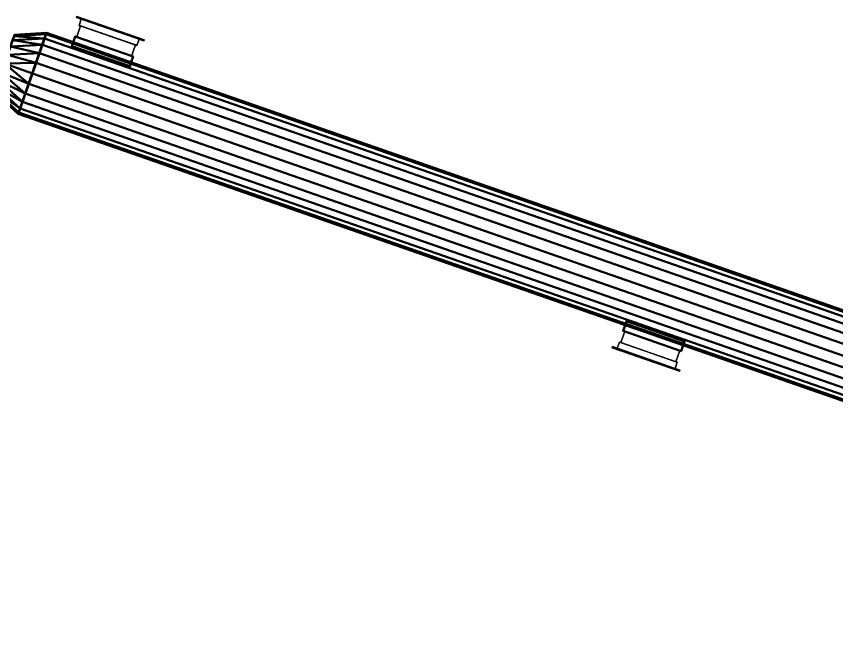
# Model space of a CAD drawing. Header units: inches. Extents: x -1654 to 1344, y -1538 to 36.
# Drawn here: x -1465.8 to -1331.9, y -697.6 to -593.9 of the extents above; entities that cross this region are included whole.
import ezdxf

# ---------------------------------------------------------------- set-up
doc = ezdxf.new("R2010")
doc.units = ezdxf.units.IN
doc.header["$MEASUREMENT"] = 0
doc.linetypes.add('Center', pattern=[1.25, 0.25, -0.1875, 0.625, -0.1875])
for name, color, linetype, lineweight in [('M-HVAC-CDFF', 3, 'Continuous', 30), ('M-HVAC-CDFF-SA', 3, 'Continuous', 30), ('M-HVAC-DUCT', 1, 'Center', 30), ('M-HVAC-DUCT-SA', 1, 'Continuous', 50)]:
    doc.layers.add(name, color=color, linetype=linetype, lineweight=lineweight)

# ---------------------------------------------------------------- blocks, each defined once
blk = doc.blocks.new('Round Transition - Angle - 45 Degree-838102-_3D_')
at = {"layer": 'M-HVAC-DUCT', "color": 8, "linetype": 'Continuous', "lineweight": 50}
mesh = blk.add_polyface(dxfattribs=at)
corners = [(0, -7), (0, -6.76, 1.81), (0, -6.06, 3.5), (0, -4.95, 4.95), (0, -3.5, 6.06), (0, -1.81, 6.76), (0, 0, 7), (0, 1.81, 6.76), (0, 3.5, 6.06), (0, 4.95, 4.95), (0, 6.06, 3.5), (0, 6.76, 1.81), (0, 7), (0, 6.76, -1.81), (0, 6.06, -3.5), (0, 4.95, -4.95), (0, 3.5, -6.06), (0, 1.81, -6.76), (0, 0, -7), (0, -1.81, -6.76), (0, -3.5, -6.06), (0, -4.95, -4.95), (0, -6.06, -3.5), (0, -6.76, -1.81)]
mesh.append_faces([[corners[k] for k in face] for face in [(4, 8, 1), (13, 19, 9, 12)]], dxfattribs={"vtx0": -1, "vtx1": -1, "vtx2": -1, "color": 8})
mesh.append_faces([[corners[k] for k in face] for face in [(19, 1, 8, 9)]], dxfattribs={"vtx0": -1, "vtx1": -1, "vtx3": -1, "color": 8})
mesh.append_faces([[corners[k] for k in face] for face in [(23, 0, 22), (18, 19, 17)]], dxfattribs={"vtx1": -1, "color": 8})
mesh.append_faces([[corners[k] for k in face] for face in [(0, 1, 19, 22)]], dxfattribs={"vtx1": -1, "vtx2": -1, "vtx3": -1, "color": 8})
mesh.append_faces([[corners[k] for k in face] for face in [(2, 3, 4, 1), (4, 5, 6), (20, 21, 22, 19)]], dxfattribs={"vtx2": -1, "color": 8})
mesh.append_faces([[corners[k] for k in face] for face in [(6, 7, 8, 4), (13, 14, 15, 19), (15, 16, 17, 19)]], dxfattribs={"vtx2": -1, "vtx3": -1, "color": 8})
mesh.append_faces([[corners[k] for k in face] for face in [(9, 10, 11, 12)]], dxfattribs={"vtx3": -1, "color": 8})
mesh = blk.add_polyface(dxfattribs=at)
corners = [(0, -7), (0, -6.76, -1.81), (0, -6.06, -3.5), (0, -4.95, -4.95), (0, -3.5, -6.06), (0, -1.81, -6.76), (0, 0, -7), (0, 1.81, -6.76), (0, 3.5, -6.06), (0, 4.95, -4.95), (0, 6.06, -3.5), (0, 6.76, -1.81), (0, 7), (4.83, 5), (4.83, 4.76, -1.55), (4.83, 4.05, -2.94), (4.83, 2.94, -4.05), (4.83, 1.55, -4.76), (4.83, 0, -5), (4.83, -1.55, -4.76), (4.83, -2.94, -4.05), (4.83, -4.05, -2.94), (4.83, -4.76, -1.55), (4.83, -5)]
mesh.append_faces([[corners[k] for k in face] for face in [(18, 7, 17), (22, 2, 21)]], dxfattribs={"vtx0": -1, "vtx1": -1, "color": 8})
mesh.append_faces([[corners[k] for k in face] for face in [(10, 14, 15), (11, 13, 14), (8, 16, 17), (14, 10, 11), (16, 8, 9), (17, 7, 8), (4, 19, 20), (5, 18, 19), (3, 20, 21), (1, 22, 23), (22, 1, 2), (18, 5, 6)]], dxfattribs={"vtx0": -1, "vtx2": -1, "color": 8})
mesh.append_faces([[corners[k] for k in face] for face in [(0, 1, 23)]], dxfattribs={"vtx1": -1, "color": 8})
mesh.append_faces([[corners[k] for k in face] for face in [(15, 16, 9), (6, 7, 18), (9, 10, 15), (4, 5, 19), (3, 4, 20), (2, 3, 21)]], dxfattribs={"vtx1": -1, "vtx2": -1, "color": 8})
mesh.append_faces([[corners[k] for k in face] for face in [(11, 12, 13)]], dxfattribs={"vtx2": -1, "color": 8})
mesh = blk.add_polyface(dxfattribs=at)
corners = [(0, 7), (0, 6.76, 1.81), (0, 6.06, 3.5), (0, 4.95, 4.95), (0, 3.5, 6.06), (0, 1.81, 6.76), (0, 0, 7), (0, -1.81, 6.76), (0, -3.5, 6.06), (0, -4.95, 4.95), (0, -6.06, 3.5), (0, -6.76, 1.81), (0, -7), (4.83, -5), (4.83, -4.76, 1.55), (4.83, -4.05, 2.94), (4.83, -2.94, 4.05), (4.83, -1.55, 4.76), (4.83, 0, 5), (4.83, 1.55, 4.76), (4.83, 2.94, 4.05), (4.83, 4.05, 2.94), (4.83, 4.76, 1.55), (4.83, 5)]
mesh.append_faces([[corners[k] for k in face] for face in [(18, 7, 17), (22, 2, 21)]], dxfattribs={"vtx0": -1, "vtx1": -1, "color": 8})
mesh.append_faces([[corners[k] for k in face] for face in [(10, 14, 15), (11, 13, 14), (8, 16, 17), (14, 10, 11), (16, 8, 9), (17, 7, 8), (4, 19, 20), (5, 18, 19), (3, 20, 21), (1, 22, 23), (22, 1, 2), (18, 5, 6)]], dxfattribs={"vtx0": -1, "vtx2": -1, "color": 8})
mesh.append_faces([[corners[k] for k in face] for face in [(0, 1, 23)]], dxfattribs={"vtx1": -1, "color": 8})
mesh.append_faces([[corners[k] for k in face] for face in [(15, 16, 9), (6, 7, 18), (9, 10, 15), (4, 5, 19), (3, 4, 20), (2, 3, 21)]], dxfattribs={"vtx1": -1, "vtx2": -1, "color": 8})
mesh.append_faces([[corners[k] for k in face] for face in [(11, 12, 13)]], dxfattribs={"vtx2": -1, "color": 8})
mesh = blk.add_polyface(dxfattribs=at)
corners = [(4.83, -5), (4.83, -4.76, -1.55), (4.83, -4.05, -2.94), (4.83, -2.94, -4.05), (4.83, -1.55, -4.76), (4.83, 0, -5), (4.83, 1.55, -4.76), (4.83, 2.94, -4.05), (4.83, 4.05, -2.94), (4.83, 4.76, -1.55), (4.83, 5), (4.83, 4.76, 1.55), (4.83, 4.05, 2.94), (4.83, 2.94, 4.05), (4.83, 1.55, 4.76), (4.83, 0, 5), (4.83, -1.55, 4.76), (4.83, -2.94, 4.05), (4.83, -4.05, 2.94), (4.83, -4.76, 1.55)]
mesh.append_faces([[corners[k] for k in face] for face in [(11, 9, 10), (1, 19, 0)]], dxfattribs={"vtx0": -1, "color": 8})
mesh.append_faces([[corners[k] for k in face] for face in [(7, 18, 4, 6)]], dxfattribs={"vtx0": -1, "vtx1": -1, "vtx2": -1, "color": 8})
mesh.append_faces([[corners[k] for k in face] for face in [(9, 13, 14), (4, 18, 19, 3)]], dxfattribs={"vtx0": -1, "vtx2": -1, "color": 8})
mesh.append_faces([[corners[k] for k in face] for face in [(9, 14, 15, 16), (19, 1, 2, 3)]], dxfattribs={"vtx0": -1, "vtx3": -1, "color": 8})
mesh.append_faces([[corners[k] for k in face] for face in [(5, 6, 4)]], dxfattribs={"vtx1": -1, "color": 8})
mesh.append_faces([[corners[k] for k in face] for face in [(12, 13, 9, 11)]], dxfattribs={"vtx1": -1, "vtx2": -1, "color": 8})
mesh.append_faces([[corners[k] for k in face] for face in [(16, 17, 18, 9), (7, 8, 9, 18)]], dxfattribs={"vtx2": -1, "vtx3": -1, "color": 8})
blk = doc.blocks.new('Supply Diffuser - Sidewall - 10 x 6-896393-_3D_')
at = {"layer": 'M-HVAC-CDFF'}
mesh = blk.add_polyface(dxfattribs=at)
corners = [(-4.75, 3, 2.75), (4.75, 3, 2.75), (4.75, 3, -2.75), (-4.75, 3, -2.75)]
mesh.append_faces([[corners[k] for k in face] for face in [(2, 3, 0, 1)]])
mesh = blk.add_polyface(dxfattribs=at)
corners = [(-4.75, 3, 2.75), (-4.75, 3, -2.75), (-4.75, 1.078125, -2.75), (-4.75, 1.078125, 2.75)]
mesh.append_faces([[corners[k] for k in face] for face in [(2, 3, 0, 1)]])
mesh = blk.add_polyface(dxfattribs=at)
corners = [(-4.75, 3, -2.75), (4.75, 3, -2.75), (4.75, 1.078125, -2.75), (-4.75, 1.078125, -2.75)]
mesh.append_faces([[corners[k] for k in face] for face in [(2, 3, 0, 1)]])
mesh = blk.add_polyface(dxfattribs=at)
corners = [(4.75, 3, 2.75), (-4.75, 3, 2.75), (-4.75, 1.078125, 2.75), (4.75, 1.078125, 2.75)]
mesh.append_faces([[corners[k] for k in face] for face in [(2, 3, 0, 1)]])
mesh = blk.add_polyface(dxfattribs=at)
corners = [(4.75, 3, -2.75), (4.75, 3, 2.75), (4.75, 1.078125, 2.75), (4.75, 1.078125, -2.75)]
mesh.append_faces([[corners[k] for k in face] for face in [(2, 3, 0, 1)]])
mesh = blk.add_polyface(dxfattribs=at)
corners = [(-5, 1.078125, 3), (5, 1.078125, 3), (5, 1.078125, -3), (-5, 1.078125, -3), (-4.75, 1.078125, 2.75), (-4.75, 1.078125, -2.75), (4.75, 1.078125, -2.75), (4.75, 1.078125, 2.75)]
mesh.append_faces([[corners[k] for k in face] for face in [(3, 5, 6, 2), (2, 6, 7, 1)]], dxfattribs={"vtx0": -1, "vtx2": -1})
mesh.append_faces([[corners[k] for k in face] for face in [(4, 5, 3, 0), (7, 4, 0, 1)]], dxfattribs={"vtx1": -1, "vtx3": -1})
mesh = blk.add_polyface(dxfattribs=at)
corners = [(-5, 1.078125, 3), (-5, 1.078125, -3), (-5, 0, -3), (-5, 0, 3)]
mesh.append_faces([[corners[k] for k in face] for face in [(2, 3, 0, 1)]])
mesh = blk.add_polyface(dxfattribs=at)
corners = [(-5, 1.078125, -3), (5, 1.078125, -3), (5, 0, -3), (-5, 0, -3)]
mesh.append_faces([[corners[k] for k in face] for face in [(2, 3, 0, 1)]])
mesh = blk.add_polyface(dxfattribs=at)
corners = [(5, 1.078125, 3), (-5, 1.078125, 3), (-5, 0, 3), (5, 0, 3)]
mesh.append_faces([[corners[k] for k in face] for face in [(2, 3, 0, 1)]])
mesh = blk.add_polyface(dxfattribs=at)
corners = [(5, 1.078125, -3), (5, 1.078125, 3), (5, 0, 3), (5, 0, -3)]
mesh.append_faces([[corners[k] for k in face] for face in [(2, 3, 0, 1)]])
mesh = blk.add_polyface(dxfattribs=at)
corners = [(5.8125, 0, 3.8125), (5.8125, 0, -3.8125), (-5.8125, 0, -3.8125), (-5.8125, 0, 3.8125), (-5, 0, 3), (-5, 0, -3), (5, 0, -3), (5, 0, 3)]
mesh.append_faces([[corners[k] for k in face] for face in [(3, 4, 5, 2), (2, 5, 6, 1)]], dxfattribs={"vtx0": -1, "vtx2": -1})
mesh.append_faces([[corners[k] for k in face] for face in [(7, 4, 3, 0), (6, 7, 0, 1)]], dxfattribs={"vtx1": -1, "vtx3": -1})
mesh = blk.add_polyface(dxfattribs=at)
corners = [(-5.8125, -0.1875, 3.8125), (5.8125, -0.1875, 3.8125), (5.8125, 0, 3.8125), (-5.8125, 0, 3.8125)]
mesh.append_faces([[corners[k] for k in face] for face in [(0, 1, 2, 3)]])
mesh = blk.add_polyface(dxfattribs=at)
corners = [(-5.8125, -0.1875, -3.8125), (-5.8125, -0.1875, 3.8125), (-5.8125, 0, 3.8125), (-5.8125, 0, -3.8125)]
mesh.append_faces([[corners[k] for k in face] for face in [(0, 1, 2, 3)]])
mesh = blk.add_polyface(dxfattribs=at)
corners = [(5.8125, -0.1875, -3.8125), (-5.8125, -0.1875, -3.8125), (-5.8125, 0, -3.8125), (5.8125, 0, -3.8125)]
mesh.append_faces([[corners[k] for k in face] for face in [(0, 1, 2, 3)]])
mesh = blk.add_polyface(dxfattribs=at)
corners = [(5.8125, -0.1875, 3.8125), (-5.8125, -0.1875, 3.8125), (-5.8125, -0.1875, -3.8125), (5.8125, -0.1875, -3.8125)]
mesh.append_faces([[corners[k] for k in face] for face in [(3, 0, 1, 2)]])
mesh = blk.add_polyface(dxfattribs=at)
corners = [(5.8125, -0.1875, 3.8125), (5.8125, -0.1875, -3.8125), (5.8125, 0, -3.8125), (5.8125, 0, 3.8125)]
mesh.append_faces([[corners[k] for k in face] for face in [(0, 1, 2, 3)]])
blk = doc.blocks.new('Rectangular Takeoff - Standard-896493-_3D_')
at = {"layer": 'M-HVAC-DUCT', "color": 8, "linetype": 'Continuous', "lineweight": 50}
mesh = blk.add_polyface(dxfattribs=at)
corners = [(-0.92, 5, 3), (-0.92, 5, -3), (-0.92, -5, -3), (-0.92, -5, 3)]
mesh.append_faces([[corners[k] for k in face] for face in [(0, 1, 2, 3)]], dxfattribs={"color": 8})
mesh = blk.add_polyface(dxfattribs=at)
corners = [(-0.92, 5, -3), (-0.92, 5, 3), (1, 5, 3), (1, 5, -3)]
mesh.append_faces([[corners[k] for k in face] for face in [(3, 0, 1, 2)]], dxfattribs={"color": 8})
mesh = blk.add_polyface(dxfattribs=at)
corners = [(-0.92, -5, -3), (-0.92, 5, -3), (1, 5, -3), (1, -5, -3)]
mesh.append_faces([[corners[k] for k in face] for face in [(3, 0, 1, 2)]], dxfattribs={"color": 8})
mesh = blk.add_polyface(dxfattribs=at)
corners = [(1, 5, 3), (-0.92, 5, 3), (-0.92, -5, 3), (1, -5, 3)]
mesh.append_faces([[corners[k] for k in face] for face in [(1, 2, 3, 0)]], dxfattribs={"color": 8})
mesh = blk.add_polyface(dxfattribs=at)
corners = [(1, 5, 3), (1, -5, 3), (1, -5, -3), (1, 5, -3)]
mesh.append_faces([[corners[k] for k in face] for face in [(3, 0, 1, 2)]], dxfattribs={"color": 8})
mesh = blk.add_polyface(dxfattribs=at)
corners = [(-0.92, -5, 3), (-0.92, -5, -3), (1, -5, -3), (1, -5, 3)]
mesh.append_faces([[corners[k] for k in face] for face in [(0, 1, 2, 3)]], dxfattribs={"color": 8})
blk = doc.blocks.new('Rectangular Takeoff - Standard-896541-_3D_')
at = {"layer": 'M-HVAC-DUCT', "color": 8, "linetype": 'Continuous', "lineweight": 50}
mesh = blk.add_polyface(dxfattribs=at)
corners = [(-0.92, -5, 3), (-0.92, 5, 3), (-0.92, 5, -3), (-0.92, -5, -3)]
mesh.append_faces([[corners[k] for k in face] for face in [(2, 3, 0, 1)]], dxfattribs={"color": 8})
mesh = blk.add_polyface(dxfattribs=at)
corners = [(-0.92, 5, -3), (1, 5, -3), (1, -5, -3), (-0.92, -5, -3)]
mesh.append_faces([[corners[k] for k in face] for face in [(3, 0, 1, 2)]], dxfattribs={"color": 8})
mesh = blk.add_polyface(dxfattribs=at)
corners = [(-0.92, 5, 3), (1, 5, 3), (1, 5, -3), (-0.92, 5, -3)]
mesh.append_faces([[corners[k] for k in face] for face in [(2, 3, 0, 1)]], dxfattribs={"color": 8})
mesh = blk.add_polyface(dxfattribs=at)
corners = [(1, -5, 3), (1, 5, 3), (-0.92, 5, 3), (-0.92, -5, 3)]
mesh.append_faces([[corners[k] for k in face] for face in [(1, 2, 3, 0)]], dxfattribs={"color": 8})
mesh = blk.add_polyface(dxfattribs=at)
corners = [(1, -5, 3), (1, -5, -3), (1, 5, -3), (1, 5, 3)]
mesh.append_faces([[corners[k] for k in face] for face in [(3, 0, 1, 2)]], dxfattribs={"color": 8})
mesh = blk.add_polyface(dxfattribs=at)
corners = [(-0.92, -5, -3), (1, -5, -3), (1, -5, 3), (-0.92, -5, 3)]
mesh.append_faces([[corners[k] for k in face] for face in [(3, 0, 1, 2)]], dxfattribs={"color": 8})

msp = doc.modelspace()

# ---------------------------------------------------------------- linework, layer by layer
at = {"layer": 'M-HVAC-DUCT', "color": 5}
for p, q in [((-1463.16, -603.24, 1320), (-1467.72, -601.65, 1320)), ((-1211.41, -690.95, 1320), (-1463.16, -603.24, 1320)), ((-1211.41, -690.95, 1320), (-1463.16, -603.24, 1320))]:
    msp.add_line(p, q, dxfattribs=at)

# ---------------------------------------------------------------- block references
at = {"layer": 'M-HVAC-CDFF-SA'}
for p, rotation in [((-1450.45, -596.02, 1320), 160.7901312840833), ((-1362.94, -649.81, 1320), 340.7901312840837)]:
    msp.add_blockref('Supply Diffuser - Sidewall - 10 x 6-896393-_3D_', p, dxfattribs=dict(at, rotation=rotation))
at = {"layer": 'M-HVAC-DUCT-SA', "color": 8, "rotation": 160.7901312840835}
msp.add_blockref('Round Transition - Angle - 45 Degree-838102-_3D_', (-1463.16, -603.24, 1320), dxfattribs=at)
at = {"layer": 'M-HVAC-DUCT-SA', "color": 8, "extrusion": (0, 0, -1)}
for name, p, rotation in [('Rectangular Takeoff - Standard-896493-_3D_', (1451.77, -599.79, -1320), 109.2098687159162), ('Rectangular Takeoff - Standard-896541-_3D_', (1361.63, -646.03, -1320), 289.2098687159162)]:
    msp.add_blockref(name, p, dxfattribs=dict(at, rotation=rotation))

# ---------------------------------------------------------------- meshes
at = {"layer": 'M-HVAC-DUCT-SA', "color": 8}
mesh = msp.add_polyface(dxfattribs=at)
corners = [(-1460.85, -596.63, 1320), (-1460.93, -596.86, 1318.19), (-1461.16, -597.52, 1316.5), (-1461.53, -598.57, 1315.05), (-1462.01, -599.93, 1313.94), (-1462.56, -601.53, 1313.24), (-1463.16, -603.24, 1313), (-1463.75, -604.95, 1313.24), (-1464.31, -606.55, 1313.94), (-1464.79, -607.91, 1315.05), (-1465.15, -608.96, 1316.5), (-1465.38, -609.63, 1318.19), (-1465.46, -609.85, 1320), (-1465.38, -609.63, 1321.81), (-1465.15, -608.96, 1323.5), (-1464.79, -607.91, 1324.95), (-1464.31, -606.55, 1326.06), (-1463.75, -604.95, 1326.76), (-1463.16, -603.24, 1327), (-1462.56, -601.53, 1326.76), (-1462.01, -599.93, 1326.06), (-1461.53, -598.57, 1324.95), (-1461.16, -597.52, 1323.5), (-1460.93, -596.86, 1321.81)]
mesh.append_faces([[corners[k] for k in face] for face in [(14, 12, 13)]], dxfattribs={"vtx0": -1, "color": 8})
mesh.append_faces([[corners[k] for k in face] for face in [(16, 19, 0)]], dxfattribs={"vtx0": -1, "vtx1": -1, "vtx2": -1, "color": 8})
mesh.append_faces([[corners[k] for k in face] for face in [(16, 6, 9, 12)]], dxfattribs={"vtx0": -1, "vtx1": -1, "vtx2": -1, "vtx3": -1, "color": 8})
mesh.append_faces([[corners[k] for k in face] for face in [(16, 0, 5, 6)]], dxfattribs={"vtx0": -1, "vtx1": -1, "vtx3": -1, "color": 8})
mesh.append_faces([[corners[k] for k in face] for face in [(8, 9, 6, 7), (23, 0, 21, 22)]], dxfattribs={"vtx1": -1, "color": 8})
mesh.append_faces([[corners[k] for k in face] for face in [(1, 2, 3, 0)]], dxfattribs={"vtx2": -1, "color": 8})
mesh.append_faces([[corners[k] for k in face] for face in [(14, 15, 16, 12), (19, 20, 21, 0), (3, 4, 5, 0)]], dxfattribs={"vtx2": -1, "vtx3": -1, "color": 8})
mesh.append_faces([[corners[k] for k in face] for face in [(16, 17, 18, 19), (9, 10, 11, 12)]], dxfattribs={"vtx3": -1, "color": 8})
mesh = msp.add_polyface(dxfattribs=at)
corners = [(-1211.41, -690.95, 1327), (-1210.82, -689.24, 1326.76), (-1210.26, -687.65, 1326.06), (-1209.79, -686.28, 1324.95), (-1209.42, -685.23, 1323.5), (-1209.19, -684.57, 1321.81), (-1209.11, -684.34, 1320), (-1460.85, -596.63, 1320), (-1460.93, -596.86, 1321.81), (-1461.16, -597.52, 1323.5), (-1461.53, -598.57, 1324.95), (-1462.01, -599.93, 1326.06), (-1462.56, -601.53, 1326.76), (-1463.16, -603.24, 1327)]
mesh.append_faces([[corners[k] for k in face] for face in [(8, 9, 4, 5), (3, 4, 9, 10), (11, 12, 1, 2), (2, 3, 10, 11)]], dxfattribs={"vtx1": -1, "vtx3": -1, "color": 8})
mesh.append_faces([[corners[k] for k in face] for face in [(6, 7, 8, 5)]], dxfattribs={"vtx2": -1, "color": 8})
mesh.append_faces([[corners[k] for k in face] for face in [(12, 13, 0, 1)]], dxfattribs={"vtx3": -1, "color": 8})
mesh = msp.add_polyface(dxfattribs=at)
corners = [(-1209.11, -684.34, 1320), (-1209.19, -684.57, 1318.19), (-1209.42, -685.23, 1316.5), (-1209.79, -686.28, 1315.05), (-1210.26, -687.65, 1313.94), (-1210.82, -689.24, 1313.24), (-1211.41, -690.95, 1313), (-1463.16, -603.24, 1313), (-1462.56, -601.53, 1313.24), (-1462.01, -599.93, 1313.94), (-1461.53, -598.57, 1315.05), (-1461.16, -597.52, 1316.5), (-1460.93, -596.86, 1318.19), (-1460.85, -596.63, 1320)]
mesh.append_faces([[corners[k] for k in face] for face in [(7, 8, 5, 6)]], dxfattribs={"vtx1": -1, "color": 8})
mesh.append_faces([[corners[k] for k in face] for face in [(8, 9, 4, 5), (3, 4, 9, 10), (11, 12, 1, 2), (2, 3, 10, 11)]], dxfattribs={"vtx1": -1, "vtx3": -1, "color": 8})
mesh.append_faces([[corners[k] for k in face] for face in [(12, 13, 0, 1)]], dxfattribs={"vtx3": -1, "color": 8})
mesh = msp.add_polyface(dxfattribs=at)
corners = [(-1456.79, -599.01, 1317), (-1456.79, -599.01, 1323), (-1456.71, -598.79, 1323), (-1456.55, -598.31, 1321.54), (-1456.49, -598.15, 1320), (-1456.55, -598.31, 1318.46), (-1456.71, -598.79, 1317)]
mesh.append_faces([[corners[k] for k in face] for face in [(4, 0, 1, 3)]], dxfattribs={"vtx0": -1, "vtx2": -1, "color": 8})
mesh.append_faces([[corners[k] for k in face] for face in [(5, 6, 0, 4), (1, 2, 3)]], dxfattribs={"vtx2": -1, "color": 8})
mesh = msp.add_polyface(dxfattribs=at)
corners = [(-1447.05, -601.44, 1320), (-1456.49, -598.15, 1320), (-1456.55, -598.31, 1321.54), (-1456.71, -598.79, 1323), (-1447.27, -602.08, 1323), (-1447.11, -601.6, 1321.54)]
mesh.append_faces([[corners[k] for k in face] for face in [(5, 0, 1, 2), (2, 3, 4, 5)]], dxfattribs={"vtx3": -1, "color": 8})
mesh = msp.add_polyface(dxfattribs=at)
corners = [(-1456.49, -598.15, 1320), (-1447.05, -601.44, 1320), (-1447.11, -601.6, 1318.46), (-1447.27, -602.08, 1317), (-1456.71, -598.79, 1317), (-1456.55, -598.31, 1318.46)]
mesh.append_faces([[corners[k] for k in face] for face in [(2, 3, 4, 5), (5, 0, 1, 2)]], dxfattribs={"vtx3": -1, "color": 8})
mesh = msp.add_polyface(dxfattribs=at)
corners = [(-1456.79, -599.01, 1323), (-1447.35, -602.3, 1323), (-1447.27, -602.08, 1323), (-1456.71, -598.79, 1323)]
mesh.append_faces([[corners[k] for k in face] for face in [(3, 0, 1, 2)]], dxfattribs={"color": 8})
mesh = msp.add_polyface(dxfattribs=at)
corners = [(-1447.35, -602.3, 1317), (-1456.79, -599.01, 1317), (-1456.71, -598.79, 1317), (-1447.27, -602.08, 1317)]
mesh.append_faces([[corners[k] for k in face] for face in [(3, 0, 1, 2)]], dxfattribs={"color": 8})
mesh = msp.add_polyface(dxfattribs=at)
corners = [(-1447.35, -602.3, 1317), (-1447.35, -602.3, 1323), (-1456.79, -599.01, 1323), (-1456.79, -599.01, 1317)]
mesh.append_faces([[corners[k] for k in face] for face in [(0, 1, 2, 3)]], dxfattribs={"color": 8})
mesh = msp.add_polyface(dxfattribs=at)
corners = [(-1447.35, -602.3, 1323), (-1447.35, -602.3, 1317), (-1447.27, -602.08, 1317), (-1447.11, -601.6, 1318.46), (-1447.05, -601.44, 1320), (-1447.11, -601.6, 1321.54), (-1447.27, -602.08, 1323)]
mesh.append_faces([[corners[k] for k in face] for face in [(6, 0, 5)]], dxfattribs={"vtx1": -1, "color": 8})
mesh.append_faces([[corners[k] for k in face] for face in [(0, 1, 4, 5)]], dxfattribs={"vtx1": -1, "vtx3": -1, "color": 8})
mesh.append_faces([[corners[k] for k in face] for face in [(1, 2, 3, 4)]], dxfattribs={"vtx3": -1, "color": 8})
mesh = msp.add_polyface(dxfattribs=at)
corners = [(-1213.72, -697.56, 1320), (-1213.64, -697.34, 1321.81), (-1213.41, -696.68, 1323.5), (-1213.04, -695.63, 1324.95), (-1212.57, -694.26, 1326.06), (-1212.01, -692.67, 1326.76), (-1211.41, -690.95, 1327), (-1463.16, -603.24, 1327), (-1463.75, -604.95, 1326.76), (-1464.31, -606.55, 1326.06), (-1464.79, -607.91, 1324.95), (-1465.15, -608.96, 1323.5), (-1465.38, -609.63, 1321.81), (-1465.46, -609.85, 1320)]
mesh.append_faces([[corners[k] for k in face] for face in [(7, 8, 5, 6)]], dxfattribs={"vtx1": -1, "color": 8})
mesh.append_faces([[corners[k] for k in face] for face in [(8, 9, 4, 5), (3, 4, 9, 10), (11, 12, 1, 2), (2, 3, 10, 11)]], dxfattribs={"vtx1": -1, "vtx3": -1, "color": 8})
mesh.append_faces([[corners[k] for k in face] for face in [(12, 13, 0, 1)]], dxfattribs={"vtx3": -1, "color": 8})
mesh = msp.add_polyface(dxfattribs=at)
corners = [(-1211.41, -690.95, 1313), (-1212.01, -692.67, 1313.24), (-1212.57, -694.26, 1313.94), (-1213.04, -695.63, 1315.05), (-1213.41, -696.68, 1316.5), (-1213.64, -697.34, 1318.19), (-1213.72, -697.56, 1320), (-1465.46, -609.85, 1320), (-1465.38, -609.63, 1318.19), (-1465.15, -608.96, 1316.5), (-1464.79, -607.91, 1315.05), (-1464.31, -606.55, 1313.94), (-1463.75, -604.95, 1313.24), (-1463.16, -603.24, 1313)]
mesh.append_faces([[corners[k] for k in face] for face in [(7, 8, 5, 6)]], dxfattribs={"vtx1": -1, "color": 8})
mesh.append_faces([[corners[k] for k in face] for face in [(8, 9, 4, 5), (3, 4, 9, 10), (11, 12, 1, 2), (2, 3, 10, 11)]], dxfattribs={"vtx1": -1, "vtx3": -1, "color": 8})
mesh.append_faces([[corners[k] for k in face] for face in [(12, 13, 0, 1)]], dxfattribs={"vtx3": -1, "color": 8})
mesh = msp.add_polyface(dxfattribs=at)
corners = [(-1366.05, -643.52, 1323), (-1366.05, -643.52, 1317), (-1366.13, -643.75, 1317), (-1366.29, -644.22, 1318.46), (-1366.35, -644.38, 1320), (-1366.29, -644.22, 1321.54), (-1366.13, -643.75, 1323)]
mesh.append_faces([[corners[k] for k in face] for face in [(6, 0, 5)]], dxfattribs={"vtx1": -1, "color": 8})
mesh.append_faces([[corners[k] for k in face] for face in [(0, 1, 4, 5)]], dxfattribs={"vtx1": -1, "vtx3": -1, "color": 8})
mesh.append_faces([[corners[k] for k in face] for face in [(1, 2, 3, 4)]], dxfattribs={"vtx3": -1, "color": 8})
mesh = msp.add_polyface(dxfattribs=at)
corners = [(-1366.35, -644.38, 1320), (-1356.91, -647.67, 1320), (-1356.85, -647.51, 1321.54), (-1356.68, -647.04, 1323), (-1366.13, -643.75, 1323), (-1366.29, -644.22, 1321.54)]
mesh.append_faces([[corners[k] for k in face] for face in [(2, 3, 4, 5), (5, 0, 1, 2)]], dxfattribs={"vtx3": -1, "color": 8})
mesh = msp.add_polyface(dxfattribs=at)
corners = [(-1356.91, -647.67, 1320), (-1366.35, -644.38, 1320), (-1366.29, -644.22, 1318.46), (-1366.13, -643.75, 1317), (-1356.68, -647.04, 1317), (-1356.85, -647.51, 1318.46)]
mesh.append_faces([[corners[k] for k in face] for face in [(5, 0, 1, 2), (2, 3, 4, 5)]], dxfattribs={"vtx3": -1, "color": 8})
mesh = msp.add_polyface(dxfattribs=at)
corners = [(-1356.61, -646.81, 1323), (-1366.05, -643.52, 1323), (-1366.13, -643.75, 1323), (-1356.68, -647.04, 1323)]
mesh.append_faces([[corners[k] for k in face] for face in [(3, 0, 1, 2)]], dxfattribs={"color": 8})
mesh = msp.add_polyface(dxfattribs=at)
corners = [(-1366.05, -643.52, 1317), (-1356.61, -646.81, 1317), (-1356.68, -647.04, 1317), (-1366.13, -643.75, 1317)]
mesh.append_faces([[corners[k] for k in face] for face in [(0, 1, 2, 3)]], dxfattribs={"color": 8})
mesh = msp.add_polyface(dxfattribs=at)
corners = [(-1356.61, -646.81, 1317), (-1366.05, -643.52, 1317), (-1366.05, -643.52, 1323), (-1356.61, -646.81, 1323)]
mesh.append_faces([[corners[k] for k in face] for face in [(2, 3, 0, 1)]], dxfattribs={"color": 8})
mesh = msp.add_polyface(dxfattribs=at)
corners = [(-1356.61, -646.81, 1317), (-1356.61, -646.81, 1323), (-1356.68, -647.04, 1323), (-1356.85, -647.51, 1321.54), (-1356.91, -647.67, 1320), (-1356.85, -647.51, 1318.46), (-1356.68, -647.04, 1317)]
mesh.append_faces([[corners[k] for k in face] for face in [(6, 0, 5)]], dxfattribs={"vtx1": -1, "color": 8})
mesh.append_faces([[corners[k] for k in face] for face in [(0, 1, 4, 5)]], dxfattribs={"vtx1": -1, "vtx3": -1, "color": 8})
mesh.append_faces([[corners[k] for k in face] for face in [(1, 2, 3, 4)]], dxfattribs={"vtx3": -1, "color": 8})

doc.saveas('drawing.dxf')
